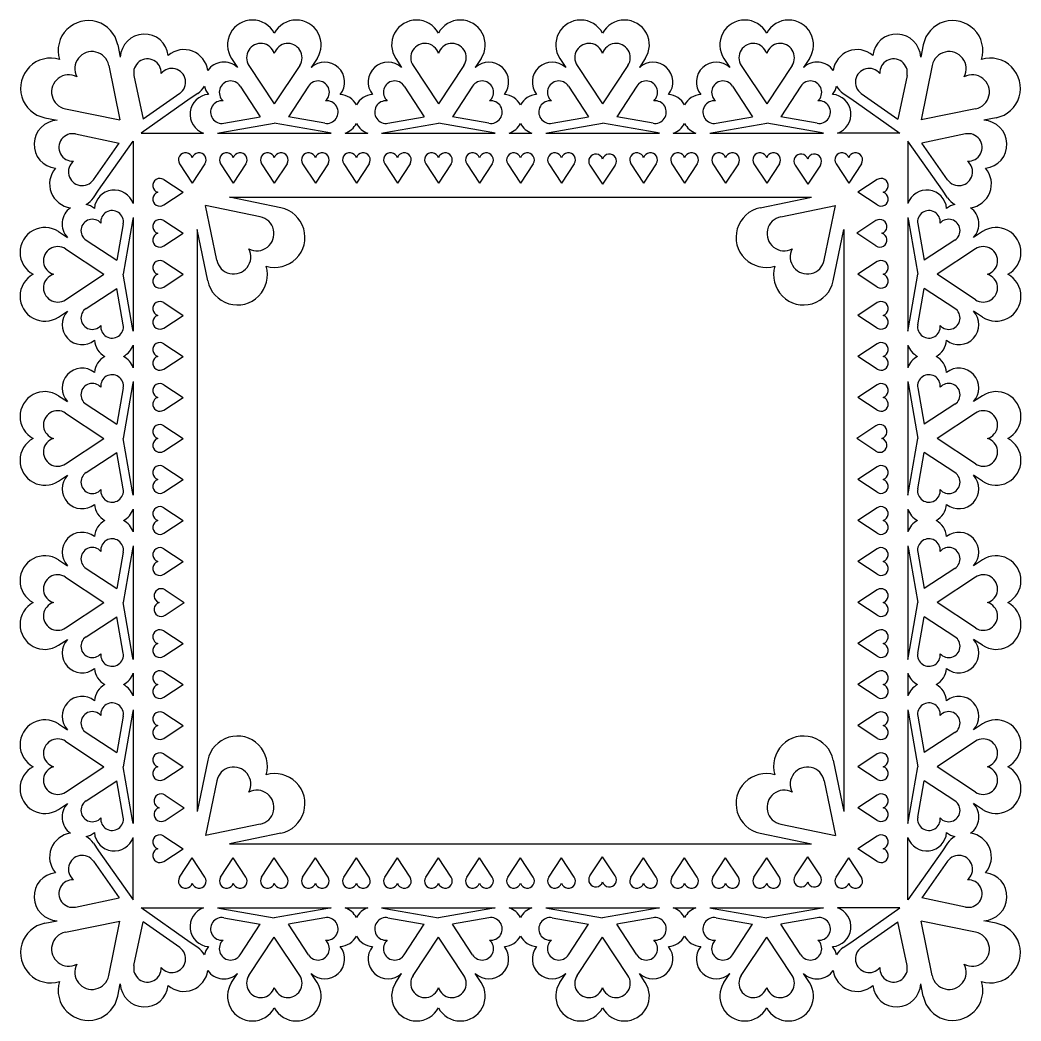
# Model space of a CAD drawing. Extents: x 127 to 506, y 0 to 180.
# Drawn here: x 126.7 to 307.1, y -0.3 to 180.1 of the extents above; entities that cross this region are included whole.
import ezdxf

# ---------------------------------------------------------------- set-up
doc = ezdxf.new("R2010")
doc.units = 0
doc.layers.get('0').update_dxf_attribs({"linetype": 'CONTINUOUS'})

msp = doc.modelspace()

# ---------------------------------------------------------------- linework, layer by layer
for p, q in [((144.338362, 175.623298), (144.805781, 173.364838)), ((289.487509, 175.623298), (289.02009, 173.364838)), ((142.73297, 171.898476), (144.737389, 162.063732)), ((164.86631, 173.115172), (165.912969, 171.522207)), ((167.981211, 171.876607), (172.557141, 164.957969)), ((177.133071, 171.876607), (172.557141, 164.957969)), ((180.247973, 173.115172), (179.201314, 171.522207)), ((194.436839, 173.115172), (195.483498, 171.522207)), ((197.551741, 171.876607), (202.127671, 164.957969)), ((206.703601, 171.876607), (202.127671, 164.957969)), ((209.818503, 173.115172), (208.771843, 171.522207)), ((224.007369, 173.115172), (225.054028, 171.522207)), ((227.12227, 171.876607), (231.6982, 164.957969)), ((236.27413, 171.876607), (231.6982, 164.957969)), ((239.389032, 173.115172), (238.342373, 171.522207)), ((253.577898, 173.115172), (254.624558, 171.522207)), ((256.6928, 171.876607), (261.26873, 164.957969)), ((265.84466, 171.876607), (261.26873, 164.957969)), ((268.959562, 173.115172), (267.912902, 171.522207)), ((291.092901, 171.898476), (289.088482, 162.063732)), ((147.267212, 170.074514), (148.945454, 162.222315)), ((286.558659, 170.074514), (284.880417, 162.222315)), ((166.397362, 168.160963), (170.005335, 162.591509)), ((178.71692, 168.160963), (175.108948, 162.591509)), ((195.967892, 168.160963), (199.575864, 162.591509)), ((208.28745, 168.160963), (204.679478, 162.591509)), ((225.538421, 168.160963), (229.146394, 162.591509)), ((237.85798, 168.160963), (234.250007, 162.591509)), ((255.108951, 168.160963), (258.716923, 162.591509)), ((267.428509, 168.160963), (263.820537, 162.591509)), ((155.514529, 166.839757), (148.945454, 162.222315)), ((158.759338, 166.854933), (157.403244, 165.895583)), ((275.066533, 166.854933), (276.422627, 165.895583)), ((278.311342, 166.839757), (284.880417, 162.222315)), ((157.403244, 165.895583), (148.577898, 159.692195)), ((276.422627, 165.895583), (285.247973, 159.692195)), ((131.177823, 162.462759), (133.436284, 161.99534)), ((134.902646, 164.068151), (144.737389, 162.063732)), ((163.468093, 161.451002), (170.005335, 162.591509)), ((181.646189, 161.451002), (175.108948, 162.591509)), ((193.038623, 161.451002), (199.575864, 162.591509)), ((211.216719, 161.451002), (204.679478, 162.591509)), ((222.609152, 161.451002), (229.146394, 162.591509)), ((240.787248, 161.451002), (234.250007, 162.591509)), ((252.179682, 161.451002), (258.716923, 162.591509)), ((270.357778, 161.451002), (263.820537, 162.591509)), ((298.923225, 164.068151), (289.088482, 162.063732)), ((302.648048, 162.462759), (300.389587, 161.99534)), ((162.916117, 159.795502), (172.557141, 161.477505)), ((182.198165, 159.795502), (172.557141, 161.477505)), ((192.486647, 159.795502), (202.127671, 161.477505)), ((211.768695, 159.795502), (202.127671, 161.477505)), ((222.057176, 159.795502), (231.6982, 161.477505)), ((241.339224, 159.795502), (231.6982, 161.477505)), ((251.627706, 159.795502), (261.26873, 161.477505)), ((270.909754, 159.795502), (261.26873, 161.477505)), ((136.726608, 159.533909), (144.578806, 157.855668)), ((148.577898, 159.692195), (159.821832, 159.692195)), ((162.313206, 159.692195), (162.916117, 159.795502)), ((162.313206, 159.692195), (182.801077, 159.692195)), ((182.801077, 159.692195), (182.198165, 159.795502)), ((185.29245, 159.692195), (189.392362, 159.692195)), ((191.883735, 159.692195), (192.486647, 159.795502)), ((191.883735, 159.692195), (212.371606, 159.692195)), ((212.371606, 159.692195), (211.768695, 159.795502)), ((214.86298, 159.692195), (218.962891, 159.692195)), ((221.454265, 159.692195), (222.057176, 159.795502)), ((221.454265, 159.692195), (241.942136, 159.692195)), ((241.942136, 159.692195), (241.339224, 159.795502)), ((244.433509, 159.692195), (248.533421, 159.692195)), ((251.024794, 159.692195), (251.627706, 159.795502)), ((251.024794, 159.692195), (271.512665, 159.692195)), ((271.512665, 159.692195), (270.909754, 159.795502)), ((285.247973, 159.692195), (274.004039, 159.692195)), ((297.099263, 159.533909), (289.247065, 157.855668)), ((139.961365, 151.286592), (144.578806, 157.855668)), ((140.905539, 149.397877), (147.108926, 158.223223)), ((147.108926, 158.223223), (147.108926, 146.979289)), ((286.716945, 158.223223), (286.716945, 146.979289)), ((292.920332, 149.397877), (286.716945, 158.223223)), ((293.864506, 151.286592), (289.247065, 157.855668)), ((155.483911, 154.151514), (157.771877, 150.692195)), ((160.059842, 154.151514), (157.771877, 150.692195)), ((162.876544, 154.151514), (165.164509, 150.692195)), ((167.452474, 154.151514), (165.164509, 150.692195)), ((170.269176, 154.151514), (172.557141, 150.692195)), ((174.845106, 154.151514), (172.557141, 150.692195)), ((177.661809, 154.151514), (179.949774, 150.692195)), ((182.237739, 154.151514), (179.949774, 150.692195)), ((185.054441, 154.151514), (187.342406, 150.692195)), ((189.630371, 154.151514), (187.342406, 150.692195)), ((192.447073, 154.151514), (194.735038, 150.692195)), ((197.023003, 154.151514), (194.735038, 150.692195)), ((199.839706, 154.151514), (202.127671, 150.692195)), ((204.415636, 154.151514), (202.127671, 150.692195)), ((207.232338, 154.151514), (209.520303, 150.692195)), ((211.808268, 154.151514), (209.520303, 150.692195)), ((214.624971, 154.151514), (216.912936, 150.692195)), ((219.200901, 154.151514), (216.912936, 150.692195)), ((222.017603, 154.151514), (224.305568, 150.692195)), ((226.593533, 154.151514), (224.305568, 150.692195)), ((229.410235, 153.925765), (231.6982, 150.466446)), ((233.986165, 153.925765), (231.6982, 150.466446)), ((236.802868, 154.151514), (239.090833, 150.692195)), ((241.378798, 154.151514), (239.090833, 150.692195)), ((244.1955, 154.151514), (246.483465, 150.692195)), ((248.77143, 154.151514), (246.483465, 150.692195)), ((251.588133, 154.151514), (253.876098, 150.692195)), ((256.164063, 154.151514), (253.876098, 150.692195)), ((258.980765, 154.151514), (261.26873, 150.692195)), ((263.556695, 154.151514), (261.26873, 150.692195)), ((266.373397, 153.925765), (268.661362, 150.466446)), ((270.949327, 153.925765), (268.661362, 150.466446)), ((273.76603, 154.151514), (276.053995, 150.692195)), ((278.34196, 154.151514), (276.053995, 150.692195)), ((152.649607, 151.31721), (156.108926, 149.029245)), ((281.176264, 151.31721), (277.716945, 149.029245)), ((139.946189, 148.041783), (140.905539, 149.397877)), ((152.649607, 146.74128), (156.108926, 149.029245)), ((164.479706, 148.137195), (269.346165, 148.137195)), ((173.741271, 146.22039), (164.479706, 148.137195)), ((260.0846, 146.22039), (269.346165, 148.137195)), ((281.176264, 146.74128), (277.716945, 149.029245)), ((293.879682, 148.041783), (292.920332, 149.397877)), ((170.016448, 144.614998), (160.181705, 146.619417)), ((162.186124, 136.784674), (160.181705, 146.619417)), ((263.809423, 144.614998), (273.644166, 146.619417)), ((271.639747, 136.784674), (273.644166, 146.619417)), ((147.108926, 144.487916), (147.005619, 143.885004)), ((147.108926, 144.487916), (147.108926, 124.000045)), ((286.716945, 144.487916), (286.716945, 124.000045)), ((286.716945, 144.487916), (286.820252, 143.885004)), ((145.350119, 143.333028), (144.209612, 136.795787)), ((147.005619, 143.885004), (145.323617, 134.24398)), ((152.649607, 143.924578), (156.108926, 141.636613)), ((280.950515, 143.924578), (277.491196, 141.636613)), ((286.820252, 143.885004), (288.502254, 134.24398)), ((288.475752, 143.333028), (289.616259, 136.795787)), ((133.68595, 141.934812), (135.278915, 140.888153)), ((152.649607, 139.348648), (156.108926, 141.636613)), ((158.663926, 142.321416), (158.663926, 37.454957)), ((160.580732, 133.059851), (158.663926, 142.321416)), ((273.245139, 133.059851), (275.161945, 142.321416)), ((275.161945, 142.321416), (275.161945, 37.454957)), ((280.950515, 139.348648), (277.491196, 141.636613)), ((300.139921, 141.934812), (298.546956, 140.888153)), ((138.640159, 140.40376), (144.209612, 136.795787)), ((295.185712, 140.40376), (289.616259, 136.795787)), ((134.924515, 138.81991), (141.843153, 134.24398)), ((298.901356, 138.81991), (291.982718, 134.24398)), ((152.649607, 136.531945), (156.108926, 134.24398)), ((281.176264, 136.531945), (277.716945, 134.24398)), ((134.924515, 129.66805), (141.843153, 134.24398)), ((147.005619, 124.602956), (145.323617, 134.24398)), ((152.649607, 131.956015), (156.108926, 134.24398)), ((281.176264, 131.956015), (277.716945, 134.24398)), ((286.820252, 124.602956), (288.502254, 134.24398)), ((298.901356, 129.66805), (291.982718, 134.24398)), ((138.640159, 128.084201), (144.209612, 131.692174)), ((145.350119, 125.154932), (144.209612, 131.692174)), ((288.475752, 125.154932), (289.616259, 131.692174)), ((295.185712, 128.084201), (289.616259, 131.692174)), ((152.649607, 129.139313), (156.108926, 126.851348)), ((281.176264, 129.139313), (277.716945, 126.851348)), ((133.68595, 126.553149), (135.278915, 127.599808)), ((152.649607, 124.563383), (156.108926, 126.851348)), ((281.176264, 124.563383), (277.716945, 126.851348)), ((300.139921, 126.553149), (298.546956, 127.599808)), ((147.108926, 124.000045), (147.005619, 124.602956)), ((286.716945, 124.000045), (286.820252, 124.602956)), ((147.108926, 121.508671), (147.108926, 117.40876)), ((152.649607, 121.746681), (156.108926, 119.458716)), ((281.176264, 121.746681), (277.716945, 119.458716)), ((286.716945, 121.508671), (286.716945, 117.40876)), ((152.649607, 117.170751), (156.108926, 119.458716)), ((281.176264, 117.170751), (277.716945, 119.458716)), ((145.350119, 113.762499), (144.209612, 107.225258)), ((147.005619, 114.314475), (145.323617, 104.673451)), ((147.108926, 114.917386), (147.005619, 114.314475)), ((147.108926, 114.917386), (147.108926, 94.429515)), ((152.649607, 114.354048), (156.108926, 112.066083)), ((281.176264, 114.354048), (277.716945, 112.066083)), ((286.716945, 114.917386), (286.716945, 94.429515)), ((286.716945, 114.917386), (286.820252, 114.314475)), ((286.820252, 114.314475), (288.502254, 104.673451)), ((288.475752, 113.762499), (289.616259, 107.225258)), ((133.68595, 112.364283), (135.278915, 111.317623)), ((152.649607, 109.778118), (156.108926, 112.066083)), ((281.176264, 109.778118), (277.716945, 112.066083)), ((300.139921, 112.364283), (298.546956, 111.317623)), ((138.640159, 110.83323), (144.209612, 107.225258)), ((295.185712, 110.83323), (289.616259, 107.225258)), ((134.924515, 109.249381), (141.843153, 104.673451)), ((298.901356, 109.249381), (291.982718, 104.673451)), ((152.649607, 106.961416), (156.108926, 104.673451)), ((280.950515, 106.961416), (277.491196, 104.673451)), ((134.924515, 100.097521), (141.843153, 104.673451)), ((147.005619, 95.032427), (145.323617, 104.673451)), ((152.649607, 102.385486), (156.108926, 104.673451)), ((280.950515, 102.385486), (277.491196, 104.673451)), ((286.820252, 95.032427), (288.502254, 104.673451)), ((298.901356, 100.097521), (291.982718, 104.673451)), ((138.640159, 98.513672), (144.209612, 102.121644)), ((145.350119, 95.584403), (144.209612, 102.121644)), ((288.475752, 95.584403), (289.616259, 102.121644)), ((295.185712, 98.513672), (289.616259, 102.121644)), ((152.649607, 99.568783), (156.108926, 97.280818)), ((281.176264, 99.568783), (277.716945, 97.280818)), ((133.68595, 96.982619), (135.278915, 98.029278)), ((300.139921, 96.982619), (298.546956, 98.029278)), ((152.649607, 94.992853), (156.108926, 97.280818)), ((281.176264, 94.992853), (277.716945, 97.280818)), ((147.108926, 94.429515), (147.005619, 95.032427)), ((286.716945, 94.429515), (286.820252, 95.032427)), ((152.649607, 92.176151), (156.108926, 89.888186)), ((281.176264, 92.176151), (277.716945, 89.888186)), ((147.108926, 91.938142), (147.108926, 87.83823)), ((286.716945, 91.938142), (286.716945, 87.83823)), ((152.649607, 87.600221), (156.108926, 89.888186)), ((281.176264, 87.600221), (277.716945, 89.888186)), ((147.108926, 85.346857), (147.005619, 84.743945)), ((147.108926, 85.346857), (147.108926, 64.858986)), ((152.649607, 84.783519), (156.108926, 82.495554)), ((281.176264, 84.783519), (277.716945, 82.495554)), ((286.716945, 85.346857), (286.716945, 64.858986)), ((286.716945, 85.346857), (286.820252, 84.743945)), ((145.350119, 84.191969), (144.209612, 77.654728)), ((147.005619, 84.743945), (145.323617, 75.102921)), ((286.820252, 84.743945), (288.502254, 75.102921)), ((288.475752, 84.191969), (289.616259, 77.654728)), ((133.68595, 82.793753), (135.278915, 81.747094)), ((138.640159, 81.2627), (144.209612, 77.654728)), ((152.649607, 80.207589), (156.108926, 82.495554)), ((281.176264, 80.207589), (277.716945, 82.495554)), ((295.185712, 81.2627), (289.616259, 77.654728)), ((300.139921, 82.793753), (298.546956, 81.747094)), ((134.924515, 79.678851), (141.843153, 75.102921)), ((298.901356, 79.678851), (291.982718, 75.102921)), ((152.875356, 77.390886), (156.334675, 75.102921)), ((281.176264, 77.390886), (277.716945, 75.102921)), ((134.924515, 70.526991), (141.843153, 75.102921)), ((147.005619, 65.461897), (145.323617, 75.102921)), ((152.875356, 72.814956), (156.334675, 75.102921)), ((281.176264, 72.814956), (277.716945, 75.102921)), ((286.820252, 65.461897), (288.502254, 75.102921)), ((298.901356, 70.526991), (291.982718, 75.102921)), ((138.640159, 68.943142), (144.209612, 72.551115)), ((145.350119, 66.013873), (144.209612, 72.551115)), ((288.475752, 66.013873), (289.616259, 72.551115)), ((295.185712, 68.943142), (289.616259, 72.551115)), ((152.649607, 69.998254), (156.108926, 67.710289)), ((281.176264, 69.998254), (277.716945, 67.710289)), ((133.68595, 67.41209), (135.278915, 68.458749)), ((152.649607, 65.422324), (156.108926, 67.710289)), ((281.176264, 65.422324), (277.716945, 67.710289)), ((300.139921, 67.41209), (298.546956, 68.458749)), ((147.108926, 64.858986), (147.005619, 65.461897)), ((286.716945, 64.858986), (286.820252, 65.461897)), ((147.108926, 62.367612), (147.108926, 58.267701)), ((152.649607, 62.605621), (156.108926, 60.317656)), ((281.176264, 62.605621), (277.716945, 60.317656)), ((286.716945, 62.367612), (286.716945, 58.267701)), ((152.649607, 58.029691), (156.108926, 60.317656)), ((281.176264, 58.029691), (277.716945, 60.317656)), ((145.350119, 54.62144), (144.209612, 48.084198)), ((147.005619, 55.173416), (145.323617, 45.532392)), ((147.108926, 55.776327), (147.005619, 55.173416)), ((147.108926, 55.776327), (147.108926, 35.288456)), ((152.649607, 55.212989), (156.108926, 52.925024)), ((281.176264, 55.212989), (277.716945, 52.925024)), ((286.716945, 55.776327), (286.820252, 55.173416)), ((286.716945, 55.776327), (286.716945, 35.288456)), ((286.820252, 55.173416), (288.502254, 45.532392)), ((288.475752, 54.62144), (289.616259, 48.084198)), ((133.68595, 53.223223), (135.278915, 52.176564)), ((152.649607, 50.637059), (156.108926, 52.925024)), ((281.176264, 50.637059), (277.716945, 52.925024)), ((300.139921, 53.223223), (298.546956, 52.176564)), ((138.640159, 51.692171), (144.209612, 48.084198)), ((295.185712, 51.692171), (289.616259, 48.084198)), ((134.924515, 50.108322), (141.843153, 45.532392)), ((298.901356, 50.108322), (291.982718, 45.532392)), ((152.649607, 47.820357), (156.108926, 45.532392)), ((281.176264, 47.820357), (277.716945, 45.532392)), ((134.924515, 40.956462), (141.843153, 45.532392)), ((147.005619, 35.891368), (145.323617, 45.532392)), ((152.649607, 43.244427), (156.108926, 45.532392)), ((160.580732, 46.716521), (158.663926, 37.454957)), ((273.245139, 46.716521), (275.161945, 37.454957)), ((281.176264, 43.244427), (277.716945, 45.532392)), ((286.820252, 35.891368), (288.502254, 45.532392)), ((298.901356, 40.956462), (291.982718, 45.532392)), ((138.640159, 39.372613), (144.209612, 42.980585)), ((145.350119, 36.443344), (144.209612, 42.980585)), ((162.186124, 42.991699), (160.181705, 33.156955)), ((271.639747, 42.991699), (273.644166, 33.156955)), ((288.475752, 36.443344), (289.616259, 42.980585)), ((295.185712, 39.372613), (289.616259, 42.980585)), ((152.875356, 40.427724), (156.334675, 38.139759)), ((281.176264, 40.427724), (277.716945, 38.139759)), ((133.68595, 37.84156), (135.278915, 38.888219)), ((152.875356, 35.851794), (156.334675, 38.139759)), ((281.176264, 35.851794), (277.716945, 38.139759)), ((300.139921, 37.84156), (298.546956, 38.888219)), ((147.108926, 35.288456), (147.005619, 35.891368)), ((170.016448, 35.161374), (160.181705, 33.156955)), ((263.809423, 35.161374), (273.644166, 33.156955)), ((286.716945, 35.288456), (286.820252, 35.891368)), ((147.108926, 21.553149), (147.108926, 32.797083)), ((152.649607, 33.035092), (156.108926, 30.747127)), ((173.741271, 33.555982), (164.479706, 31.639177)), ((260.0846, 33.555982), (269.346165, 31.639177)), ((281.176264, 33.035092), (277.716945, 30.747127)), ((286.716945, 21.553149), (286.716945, 32.797083)), ((139.946189, 31.734589), (140.905539, 30.378495)), ((152.649607, 28.459162), (156.108926, 30.747127)), ((164.479706, 31.639177), (269.346165, 31.639177)), ((281.176264, 28.459162), (277.716945, 30.747127)), ((293.879682, 31.734589), (292.920332, 30.378495)), ((140.905539, 30.378495), (147.108926, 21.553149)), ((155.483911, 25.624858), (157.771877, 29.084177)), ((160.059842, 25.624858), (157.771877, 29.084177)), ((162.876544, 25.624858), (165.164509, 29.084177)), ((167.452474, 25.624858), (165.164509, 29.084177)), ((170.269176, 25.624858), (172.557141, 29.084177)), ((174.845106, 25.624858), (172.557141, 29.084177)), ((177.661809, 25.624858), (179.949774, 29.084177)), ((182.237739, 25.624858), (179.949774, 29.084177)), ((185.054441, 25.624858), (187.342406, 29.084177)), ((189.630371, 25.624858), (187.342406, 29.084177)), ((192.447073, 25.624858), (194.735038, 29.084177)), ((197.023003, 25.624858), (194.735038, 29.084177)), ((199.839706, 25.624858), (202.127671, 29.084177)), ((204.415636, 25.624858), (202.127671, 29.084177)), ((207.232338, 25.624858), (209.520303, 29.084177)), ((211.808268, 25.624858), (209.520303, 29.084177)), ((214.624971, 25.624858), (216.912936, 29.084177)), ((219.200901, 25.624858), (216.912936, 29.084177)), ((222.017603, 25.624858), (224.305568, 29.084177)), ((226.593533, 25.624858), (224.305568, 29.084177)), ((229.410235, 25.850607), (231.6982, 29.309926)), ((233.986165, 25.850607), (231.6982, 29.309926)), ((236.802868, 25.624858), (239.090833, 29.084177)), ((241.378798, 25.624858), (239.090833, 29.084177)), ((244.1955, 25.624858), (246.483465, 29.084177)), ((248.77143, 25.624858), (246.483465, 29.084177)), ((251.588133, 25.624858), (253.876098, 29.084177)), ((256.164063, 25.624858), (253.876098, 29.084177)), ((258.980765, 25.624858), (261.26873, 29.084177)), ((263.556695, 25.624858), (261.26873, 29.084177)), ((266.373397, 25.850607), (268.661362, 29.309926)), ((270.949327, 25.850607), (268.661362, 29.309926)), ((273.76603, 25.624858), (276.053995, 29.084177)), ((278.34196, 25.624858), (276.053995, 29.084177)), ((292.920332, 30.378495), (286.716945, 21.553149)), ((139.961365, 28.48978), (144.578806, 21.920704)), ((293.864506, 28.48978), (289.247065, 21.920704)), ((136.726608, 20.242463), (144.578806, 21.920704)), ((297.099263, 20.242463), (289.247065, 21.920704)), ((157.403244, 13.880789), (148.577898, 20.084177)), ((148.577898, 20.084177), (159.821832, 20.084177)), ((162.313206, 20.084177), (182.801077, 20.084177)), ((162.313206, 20.084177), (162.916117, 19.98087)), ((162.916117, 19.98087), (172.557141, 18.298868)), ((182.198165, 19.98087), (172.557141, 18.298868)), ((182.801077, 20.084177), (182.198165, 19.98087)), ((185.29245, 20.084177), (189.392362, 20.084177)), ((191.883735, 20.084177), (212.371606, 20.084177)), ((191.883735, 20.084177), (192.486647, 19.98087)), ((192.486647, 19.98087), (202.127671, 18.298868)), ((211.768695, 19.98087), (202.127671, 18.298868)), ((212.371606, 20.084177), (211.768695, 19.98087)), ((214.86298, 20.084177), (218.962891, 20.084177)), ((221.454265, 20.084177), (241.942136, 20.084177)), ((221.454265, 20.084177), (222.057176, 19.98087)), ((222.057176, 19.98087), (231.6982, 18.298868)), ((241.339224, 19.98087), (231.6982, 18.298868)), ((241.942136, 20.084177), (241.339224, 19.98087)), ((244.433509, 20.084177), (248.533421, 20.084177)), ((251.024794, 20.084177), (271.512665, 20.084177)), ((251.024794, 20.084177), (251.627706, 19.98087)), ((251.627706, 19.98087), (261.26873, 18.298868)), ((270.909754, 19.98087), (261.26873, 18.298868)), ((271.512665, 20.084177), (270.909754, 19.98087)), ((285.247973, 20.084177), (274.004039, 20.084177)), ((276.422627, 13.880789), (285.247973, 20.084177)), ((163.468093, 18.32537), (170.005335, 17.184863)), ((181.646189, 18.32537), (175.108948, 17.184863)), ((193.038623, 18.32537), (199.575864, 17.184863)), ((211.216719, 18.32537), (204.679478, 17.184863)), ((222.609152, 18.32537), (229.146394, 17.184863)), ((240.787248, 18.32537), (234.250007, 17.184863)), ((252.179682, 18.32537), (258.716923, 17.184863)), ((270.357778, 18.32537), (263.820537, 17.184863)), ((131.177823, 17.313613), (133.436284, 17.781032)), ((134.902646, 15.708221), (144.737389, 17.71264)), ((142.73297, 7.877897), (144.737389, 17.71264)), ((147.267212, 9.701858), (148.945454, 17.554057)), ((155.514529, 12.936615), (148.945454, 17.554057)), ((166.397362, 11.615409), (170.005335, 17.184863)), ((178.71692, 11.615409), (175.108948, 17.184863)), ((195.967892, 11.615409), (199.575864, 17.184863)), ((208.28745, 11.615409), (204.679478, 17.184863)), ((225.538421, 11.615409), (229.146394, 17.184863)), ((237.85798, 11.615409), (234.250007, 17.184863)), ((255.108951, 11.615409), (258.716923, 17.184863)), ((267.428509, 11.615409), (263.820537, 17.184863)), ((278.311342, 12.936615), (284.880417, 17.554057)), ((286.558659, 9.701858), (284.880417, 17.554057)), ((291.092901, 7.877897), (289.088482, 17.71264)), ((298.923225, 15.708221), (289.088482, 17.71264)), ((302.648048, 17.313613), (300.389587, 17.781032)), ((167.981211, 7.899765), (172.557141, 14.818403)), ((177.133071, 7.899765), (172.557141, 14.818403)), ((197.551741, 7.899765), (202.127671, 14.818403)), ((206.703601, 7.899765), (202.127671, 14.818403)), ((227.12227, 7.899765), (231.6982, 14.818403)), ((236.27413, 7.899765), (231.6982, 14.818403)), ((256.6928, 7.899765), (261.26873, 14.818403)), ((265.84466, 7.899765), (261.26873, 14.818403)), ((158.759338, 12.921439), (157.403244, 13.880789)), ((275.066533, 12.921439), (276.422627, 13.880789)), ((164.86631, 6.6612), (165.912969, 8.254165)), ((180.247973, 6.6612), (179.201314, 8.254165)), ((194.436839, 6.6612), (195.483498, 8.254165)), ((209.818503, 6.6612), (208.771843, 8.254165)), ((224.007369, 6.6612), (225.054028, 8.254165)), ((239.389032, 6.6612), (238.342373, 8.254165)), ((253.577898, 6.6612), (254.624558, 8.254165)), ((268.959562, 6.6612), (267.912902, 8.254165)), ((144.338362, 4.153074), (144.805781, 6.411534)), ((289.487509, 4.153074), (289.02009, 6.411534))]:
    msp.add_line(p, q)
for centre, radius, start, end in [((139.027161, 174.538763), 5.4208, 11.541006, 196.936031), ((168.603887, 175.585175), 4.48, 28.063969, 213.458994), ((176.510396, 175.585175), 4.48, 326.541006, 151.936031), ((198.174416, 175.585175), 4.48, 28.063969, 213.458994), ((206.080925, 175.585175), 4.48, 326.541006, 151.936031), ((227.744946, 175.585175), 4.48, 28.063969, 213.458994), ((235.651455, 175.585175), 4.48, 326.541006, 151.936031), ((257.315475, 175.585175), 4.48, 28.063969, 213.458994), ((265.221984, 175.585175), 4.48, 326.541006, 151.936031), ((294.79871, 174.538763), 5.4208, 343.063969, 168.458994), ((149.139151, 173.196451), 4.33664, 6.647899, 177.774717), ((284.68672, 173.196451), 4.33664, 2.225283, 173.352101), ((170.11697, 173.288037), 2.56, 17.599741, 213.458994), ((174.997313, 173.288037), 2.56, 326.541006, 162.400259), ((199.687499, 173.288037), 2.56, 17.599741, 213.458994), ((204.567842, 173.288037), 2.56, 326.541006, 162.400259), ((229.258029, 173.288037), 2.56, 17.599741, 213.458994), ((234.138372, 173.288037), 2.56, 326.541006, 162.400259), ((258.828558, 173.288037), 2.56, 17.599741, 213.458994), ((263.708902, 173.288037), 2.56, 326.541006, 162.400259), ((132.262358, 167.77396), 5.4208, 73.063969, 258.458994), ((139.697998, 171.278741), 3.0976, 11.541006, 207.400259), ((156.264204, 170.401868), 4.33664, 7.593331, 130.51996), ((277.561668, 170.401868), 4.33664, 49.48004, 172.406669), ((294.127873, 171.278741), 3.0976, 332.599741, 168.458994), ((301.563513, 167.77396), 5.4208, 281.541006, 106.936031), ((149.690754, 170.591551), 2.47808, 356.183671, 192.042924), ((154.088738, 168.866577), 2.47808, 305.124936, 140.984188), ((163.479012, 168.891445), 3.584, 47.225283, 144.456156), ((181.635271, 168.891445), 3.584, 321.647899, 132.774717), ((193.049541, 168.891445), 3.584, 47.225283, 218.352101), ((211.2058, 168.891445), 3.584, 321.647899, 132.774717), ((222.620071, 168.891445), 3.584, 47.225283, 218.352101), ((240.77633, 168.891445), 3.584, 321.647899, 132.774717), ((252.190601, 168.891445), 3.584, 47.225283, 218.352101), ((270.346859, 168.891445), 3.584, 35.543844, 132.774717), ((279.737133, 168.866577), 2.47808, 39.015812, 234.875064), ((284.135118, 170.591551), 2.47808, 347.957076, 183.816329), ((135.52238, 167.103123), 3.0976, 62.599741, 258.458994), ((298.303491, 167.103123), 3.0976, 281.541006, 117.400259), ((156.264204, 170.401868), 4.33664, 305.124936, 328.758406), ((163.479012, 168.891445), 3.584, 191.895581, 218.352101), ((164.67893, 167.046829), 2.048, 32.957076, 228.816329), ((180.435353, 167.046829), 2.048, 311.183671, 147.042924), ((194.249459, 167.046829), 2.048, 32.957076, 228.816329), ((210.005882, 167.046829), 2.048, 311.183671, 147.042924), ((223.819989, 167.046829), 2.048, 32.957076, 228.816329), ((239.576412, 167.046829), 2.048, 311.183671, 147.042924), ((253.390518, 167.046829), 2.048, 32.957076, 228.816329), ((269.146942, 167.046829), 2.048, 311.183671, 147.042924), ((270.346859, 168.891445), 3.584, 321.647899, 348.104419), ((277.561668, 170.401868), 4.33664, 211.241594, 234.875064), ((160.948347, 163.09455), 3.584, 94.48004, 251.680367), ((184.165935, 163.09455), 3.584, 27.58906, 85.51996), ((190.518877, 163.09455), 3.584, 94.48004, 152.41094), ((213.736465, 163.09455), 3.584, 27.58906, 85.51996), ((220.089406, 163.09455), 3.584, 94.48004, 152.41094), ((243.306995, 163.09455), 3.584, 27.58906, 85.51996), ((249.659936, 163.09455), 3.584, 94.48004, 152.41094), ((272.877524, 163.09455), 3.584, 288.319633, 85.51996), ((163.116861, 163.468659), 2.048, 84.015812, 279.875064), ((181.997422, 163.468659), 2.048, 260.124936, 95.984188), ((192.68739, 163.468659), 2.048, 84.015812, 279.875064), ((211.567951, 163.468659), 2.048, 260.124936, 95.984188), ((222.25792, 163.468659), 2.048, 84.015812, 279.875064), ((241.138481, 163.468659), 2.048, 260.124936, 95.984188), ((251.828449, 163.468659), 2.048, 84.015812, 279.875064), ((270.709011, 163.468659), 2.048, 260.124936, 95.984188), ((133.60467, 157.661971), 4.33664, 92.225283, 263.352101), ((184.165935, 163.09455), 3.584, 288.319633, 332.41094), ((190.518877, 163.09455), 3.584, 207.58906, 251.680367), ((213.736465, 163.09455), 3.584, 288.319633, 332.41094), ((220.089406, 163.09455), 3.584, 207.58906, 251.680367), ((243.306995, 163.09455), 3.584, 288.319633, 332.41094), ((249.659936, 163.09455), 3.584, 207.58906, 251.680367), ((300.221201, 157.661971), 4.33664, 276.647899, 87.774717), ((136.20957, 157.110368), 2.47808, 77.957076, 273.816329), ((297.616301, 157.110368), 2.47808, 266.183671, 102.042924), ((156.551791, 154.857229), 1.28, 17.599741, 213.458994), ((158.991962, 154.857229), 1.28, 326.541006, 162.400259), ((163.944423, 154.857229), 1.28, 17.599741, 213.458994), ((166.384595, 154.857229), 1.28, 326.541006, 162.400259), ((171.337055, 154.857229), 1.28, 17.599741, 213.458994), ((173.777227, 154.857229), 1.28, 326.541006, 162.400259), ((178.729688, 154.857229), 1.28, 17.599741, 213.458994), ((181.169859, 154.857229), 1.28, 326.541006, 162.400259), ((186.12232, 154.857229), 1.28, 17.599741, 213.458994), ((188.562492, 154.857229), 1.28, 326.541006, 162.400259), ((193.514953, 154.857229), 1.28, 17.599741, 213.458994), ((195.955124, 154.857229), 1.28, 326.541006, 162.400259), ((200.907585, 154.857229), 1.28, 17.599741, 213.458994), ((203.347757, 154.857229), 1.28, 326.541006, 162.400259), ((208.300217, 154.857229), 1.28, 17.599741, 213.458994), ((210.740389, 154.857229), 1.28, 326.541006, 162.400259), ((215.69285, 154.857229), 1.28, 17.599741, 213.458994), ((218.133021, 154.857229), 1.28, 326.541006, 162.400259), ((223.085482, 154.857229), 1.28, 17.599741, 213.458994), ((225.525654, 154.857229), 1.28, 326.541006, 162.400259), ((230.478115, 154.63148), 1.28, 17.599741, 213.458994), ((232.918286, 154.63148), 1.28, 326.541006, 162.400259), ((237.870747, 154.857229), 1.28, 17.599741, 213.458994), ((240.310919, 154.857229), 1.28, 326.541006, 162.400259), ((245.263379, 154.857229), 1.28, 17.599741, 213.458994), ((247.703551, 154.857229), 1.28, 326.541006, 162.400259), ((252.656012, 154.857229), 1.28, 17.599741, 213.458994), ((255.096183, 154.857229), 1.28, 326.541006, 162.400259), ((260.048644, 154.857229), 1.28, 17.599741, 213.458994), ((262.488816, 154.857229), 1.28, 326.541006, 162.400259), ((267.441276, 154.63148), 1.28, 17.599741, 213.458994), ((269.881448, 154.63148), 1.28, 326.541006, 162.400259), ((274.833909, 154.857229), 1.28, 17.599741, 213.458994), ((277.27408, 154.857229), 1.28, 326.541006, 162.400259), ((136.399254, 150.536918), 4.33664, 139.48004, 262.406669), ((137.934545, 152.712384), 2.47808, 129.015812, 324.875064), ((295.891326, 152.712384), 2.47808, 215.124936, 50.984188), ((297.426618, 150.536918), 4.33664, 277.593331, 40.51996), ((151.943892, 150.249331), 1.28, 56.541006, 252.400259), ((281.881979, 150.249331), 1.28, 287.599741, 123.458994), ((136.399254, 150.536918), 4.33664, 301.241594, 324.875064), ((143.706571, 145.852775), 3.584, 18.319633, 175.51996), ((151.943892, 147.809159), 1.28, 107.599741, 303.458994), ((281.881979, 147.809159), 1.28, 236.541006, 72.400259), ((290.1193, 145.852775), 3.584, 4.48004, 161.680367), ((297.426618, 150.536918), 4.33664, 215.124936, 238.758406), ((137.909677, 143.32211), 3.584, 125.543844, 222.774717), ((137.909677, 143.32211), 3.584, 51.647899, 78.104419), ((172.656736, 140.909189), 5.4208, 253.063969, 78.458994), ((261.169135, 140.909189), 5.4208, 101.541006, 286.936031), ((295.916194, 143.32211), 3.584, 101.895581, 128.352101), ((295.916194, 143.32211), 3.584, 317.225283, 54.456156), ((143.332462, 143.684261), 2.048, 350.124936, 185.984188), ((169.396714, 141.580026), 3.0976, 242.599741, 78.458994), ((264.429157, 141.580026), 3.0976, 101.541006, 297.400259), ((290.493409, 143.684261), 2.048, 354.015812, 189.875064), ((131.215946, 138.197235), 4.48, 56.541006, 241.936031), ((139.754292, 142.122192), 2.048, 41.183671, 237.042924), ((151.943892, 142.856699), 1.28, 56.541006, 252.400259), ((281.65623, 142.856699), 1.28, 287.599741, 123.458994), ((294.071579, 142.122192), 2.048, 302.957076, 138.816329), ((302.609925, 138.197235), 4.48, 298.063969, 123.458994), ((151.943892, 140.416527), 1.28, 107.599741, 303.458994), ((281.65623, 140.416527), 1.28, 236.541006, 72.400259), ((133.513084, 136.684152), 2.56, 56.541006, 252.400259), ((300.312787, 136.684152), 2.56, 287.599741, 123.458994), ((165.221096, 137.404408), 3.0976, 191.541006, 27.400259), ((268.604775, 137.404408), 3.0976, 152.599741, 348.458994), ((151.943892, 135.464066), 1.28, 56.541006, 252.400259), ((165.891933, 134.144386), 5.4208, 191.541006, 16.936031), ((267.933938, 134.144386), 5.4208, 163.063969, 348.458994), ((281.881979, 135.464066), 1.28, 287.599741, 123.458994), ((131.215946, 130.290726), 4.48, 118.063969, 303.458994), ((133.513084, 131.803809), 2.56, 107.599741, 303.458994), ((151.943892, 133.023895), 1.28, 107.599741, 303.458994), ((281.881979, 133.023895), 1.28, 236.541006, 72.400259), ((300.312787, 131.803809), 2.56, 236.541006, 72.400259), ((302.609925, 130.290726), 4.48, 236.541006, 61.936031), ((139.754292, 126.365769), 2.048, 122.957076, 318.816329), ((151.943892, 128.071434), 1.28, 56.541006, 252.400259), ((281.881979, 128.071434), 1.28, 287.599741, 123.458994), ((294.071579, 126.365769), 2.048, 221.183671, 57.042924), ((137.909677, 125.165851), 3.584, 137.225283, 308.352101), ((151.943892, 125.631262), 1.28, 107.599741, 303.458994), ((281.881979, 125.631262), 1.28, 236.541006, 72.400259), ((295.916194, 125.165851), 3.584, 231.647899, 42.774717), ((143.332462, 124.8037), 2.048, 174.015812, 9.875064), ((290.493409, 124.8037), 2.048, 170.124936, 5.984188), ((143.706571, 122.635186), 3.584, 184.48004, 242.41094), ((143.706571, 122.635186), 3.584, 297.58906, 341.680367), ((151.943892, 120.678801), 1.28, 56.541006, 252.400259), ((281.881979, 120.678801), 1.28, 287.599741, 123.458994), ((290.1193, 122.635186), 3.584, 198.319633, 242.41094), ((290.1193, 122.635186), 3.584, 297.58906, 355.51996), ((143.706571, 116.282245), 3.584, 117.58906, 175.51996), ((143.706571, 116.282245), 3.584, 18.319633, 62.41094), ((151.943892, 118.23863), 1.28, 107.599741, 303.458994), ((281.881979, 118.23863), 1.28, 236.541006, 72.400259), ((290.1193, 116.282245), 3.584, 117.58906, 161.680367), ((290.1193, 116.282245), 3.584, 4.48004, 62.41094), ((137.909677, 113.75158), 3.584, 51.647899, 222.774717), ((295.916194, 113.75158), 3.584, 317.225283, 128.352101), ((143.332462, 114.113731), 2.048, 350.124936, 185.984188), ((290.493409, 114.113731), 2.048, 354.015812, 189.875064), ((139.754292, 112.551662), 2.048, 41.183671, 237.042924), ((151.943892, 113.286169), 1.28, 56.541006, 252.400259), ((281.881979, 113.286169), 1.28, 287.599741, 123.458994), ((294.071579, 112.551662), 2.048, 302.957076, 138.816329), ((131.215946, 108.626705), 4.48, 56.541006, 241.936031), ((151.943892, 110.845997), 1.28, 107.599741, 303.458994), ((281.881979, 110.845997), 1.28, 236.541006, 72.400259), ((302.609925, 108.626705), 4.48, 298.063969, 123.458994), ((133.513084, 107.113622), 2.56, 56.541006, 252.400259), ((300.312787, 107.113622), 2.56, 287.599741, 123.458994), ((151.943892, 105.893537), 1.28, 56.541006, 252.400259), ((281.65623, 105.893537), 1.28, 287.599741, 123.458994), ((131.215946, 100.720196), 4.48, 118.063969, 303.458994), ((133.513084, 102.233279), 2.56, 107.599741, 303.458994), ((151.943892, 103.453365), 1.28, 107.599741, 303.458994), ((281.65623, 103.453365), 1.28, 236.541006, 72.400259), ((300.312787, 102.233279), 2.56, 236.541006, 72.400259), ((302.609925, 100.720196), 4.48, 236.541006, 61.936031), ((151.943892, 98.500904), 1.28, 56.541006, 252.400259), ((281.881979, 98.500904), 1.28, 287.599741, 123.458994), ((137.909677, 95.595321), 3.584, 137.225283, 308.352101), ((139.754292, 96.795239), 2.048, 122.957076, 318.816329), ((294.071579, 96.795239), 2.048, 221.183671, 57.042924), ((295.916194, 95.595321), 3.584, 231.647899, 42.774717), ((151.943892, 96.060733), 1.28, 107.599741, 303.458994), ((281.881979, 96.060733), 1.28, 236.541006, 72.400259), ((143.332462, 95.23317), 2.048, 174.015812, 9.875064), ((290.493409, 95.23317), 2.048, 170.124936, 5.984188), ((143.706571, 93.064657), 3.584, 184.48004, 242.41094), ((151.943892, 91.108272), 1.28, 56.541006, 252.400259), ((281.881979, 91.108272), 1.28, 287.599741, 123.458994), ((290.1193, 93.064657), 3.584, 297.58906, 355.51996), ((143.706571, 93.064657), 3.584, 297.58906, 341.680367), ((290.1193, 93.064657), 3.584, 198.319633, 242.41094), ((143.706571, 86.711715), 3.584, 117.58906, 175.51996), ((143.706571, 86.711715), 3.584, 18.319633, 62.41094), ((151.943892, 88.6681), 1.28, 107.599741, 303.458994), ((281.881979, 88.6681), 1.28, 236.541006, 72.400259), ((290.1193, 86.711715), 3.584, 117.58906, 161.680367), ((290.1193, 86.711715), 3.584, 4.48004, 62.41094), ((137.909677, 84.181051), 3.584, 51.647899, 222.774717), ((143.332462, 84.543202), 2.048, 350.124936, 185.984188), ((290.493409, 84.543202), 2.048, 354.015812, 189.875064), ((295.916194, 84.181051), 3.584, 317.225283, 128.352101), ((139.754292, 82.981133), 2.048, 41.183671, 237.042924), ((151.943892, 83.715639), 1.28, 56.541006, 252.400259), ((281.881979, 83.715639), 1.28, 287.599741, 123.458994), ((294.071579, 82.981133), 2.048, 302.957076, 138.816329), ((131.215946, 79.056176), 4.48, 56.541006, 241.936031), ((302.609925, 79.056176), 4.48, 298.063969, 123.458994), ((151.943892, 81.275468), 1.28, 107.599741, 303.458994), ((281.881979, 81.275468), 1.28, 236.541006, 72.400259), ((133.513084, 77.543093), 2.56, 56.541006, 252.400259), ((300.312787, 77.543093), 2.56, 287.599741, 123.458994), ((152.169641, 76.323007), 1.28, 56.541006, 252.400259), ((281.881979, 76.323007), 1.28, 287.599741, 123.458994), ((131.215946, 71.149667), 4.48, 118.063969, 303.458994), ((133.513084, 72.66275), 2.56, 107.599741, 303.458994), ((152.169641, 73.882835), 1.28, 107.599741, 303.458994), ((281.881979, 73.882835), 1.28, 236.541006, 72.400259), ((300.312787, 72.66275), 2.56, 236.541006, 72.400259), ((302.609925, 71.149667), 4.48, 236.541006, 61.936031), ((139.754292, 67.22471), 2.048, 122.957076, 318.816329), ((151.943892, 68.930375), 1.28, 56.541006, 252.400259), ((281.881979, 68.930375), 1.28, 287.599741, 123.458994), ((294.071579, 67.22471), 2.048, 221.183671, 57.042924), ((137.909677, 66.024792), 3.584, 137.225283, 308.352101), ((151.943892, 66.490203), 1.28, 107.599741, 303.458994), ((281.881979, 66.490203), 1.28, 236.541006, 72.400259), ((295.916194, 66.024792), 3.584, 231.647899, 42.774717), ((143.332462, 65.662641), 2.048, 174.015812, 9.875064), ((290.493409, 65.662641), 2.048, 170.124936, 5.984188), ((143.706571, 63.494127), 3.584, 184.48004, 242.41094), ((290.1193, 63.494127), 3.584, 297.58906, 355.51996), ((143.706571, 63.494127), 3.584, 297.58906, 341.680367), ((151.943892, 61.537742), 1.28, 56.541006, 252.400259), ((281.881979, 61.537742), 1.28, 287.599741, 123.458994), ((290.1193, 63.494127), 3.584, 198.319633, 242.41094), ((143.706571, 57.141186), 3.584, 117.58906, 175.51996), ((143.706571, 57.141186), 3.584, 18.319633, 62.41094), ((151.943892, 59.097571), 1.28, 107.599741, 303.458994), ((281.881979, 59.097571), 1.28, 236.541006, 72.400259), ((290.1193, 57.141186), 3.584, 117.58906, 161.680367), ((290.1193, 57.141186), 3.584, 4.48004, 62.41094), ((137.909677, 54.610521), 3.584, 51.647899, 222.774717), ((295.916194, 54.610521), 3.584, 317.225283, 128.352101), ((143.332462, 54.972672), 2.048, 350.124936, 185.984188), ((290.493409, 54.972672), 2.048, 354.015812, 189.875064), ((139.754292, 53.410603), 2.048, 41.183671, 237.042924), ((151.943892, 54.14511), 1.28, 56.541006, 252.400259), ((281.881979, 54.14511), 1.28, 287.599741, 123.458994), ((294.071579, 53.410603), 2.048, 302.957076, 138.816329), ((131.215946, 49.485646), 4.48, 56.541006, 241.936031), ((151.943892, 51.704938), 1.28, 107.599741, 303.458994), ((281.881979, 51.704938), 1.28, 236.541006, 72.400259), ((302.609925, 49.485646), 4.48, 298.063969, 123.458994), ((133.513084, 47.972563), 2.56, 56.541006, 252.400259), ((165.891933, 45.631986), 5.4208, 343.063969, 168.458994), ((267.933938, 45.631986), 5.4208, 11.541006, 196.936031), ((300.312787, 47.972563), 2.56, 287.599741, 123.458994), ((151.943892, 46.752478), 1.28, 56.541006, 252.400259), ((281.881979, 46.752478), 1.28, 287.599741, 123.458994), ((131.215946, 41.579137), 4.48, 118.063969, 303.458994), ((133.513084, 43.09222), 2.56, 107.599741, 303.458994), ((151.943892, 44.312306), 1.28, 107.599741, 303.458994), ((165.221096, 42.371964), 3.0976, 332.599741, 168.458994), ((268.604775, 42.371964), 3.0976, 11.541006, 207.400259), ((281.881979, 44.312306), 1.28, 236.541006, 72.400259), ((300.312787, 43.09222), 2.56, 236.541006, 72.400259), ((302.609925, 41.579137), 4.48, 236.541006, 61.936031), ((172.656736, 38.867183), 5.4208, 281.541006, 106.936031), ((261.169135, 38.867183), 5.4208, 73.063969, 258.458994), ((152.169641, 39.359845), 1.28, 56.541006, 252.400259), ((169.396714, 38.196346), 3.0976, 281.541006, 117.400259), ((264.429157, 38.196346), 3.0976, 62.599741, 258.458994), ((281.881979, 39.359845), 1.28, 287.599741, 123.458994), ((137.909677, 36.454262), 3.584, 137.225283, 234.456156), ((139.754292, 37.65418), 2.048, 122.957076, 318.816329), ((152.169641, 36.919674), 1.28, 107.599741, 303.458994), ((281.881979, 36.919674), 1.28, 236.541006, 72.400259), ((294.071579, 37.65418), 2.048, 221.183671, 57.042924), ((295.916194, 36.454262), 3.584, 305.543844, 42.774717), ((143.332462, 36.092111), 2.048, 174.015812, 9.875064), ((290.493409, 36.092111), 2.048, 170.124936, 5.984188), ((136.399254, 29.239454), 4.33664, 97.593331, 220.51996), ((137.909677, 36.454262), 3.584, 281.895581, 308.352101), ((136.399254, 29.239454), 4.33664, 35.124936, 58.758406), ((143.706571, 33.923598), 3.584, 184.48004, 341.680367), ((151.943892, 31.967213), 1.28, 56.541006, 252.400259), ((281.881979, 31.967213), 1.28, 287.599741, 123.458994), ((290.1193, 33.923598), 3.584, 198.319633, 355.51996), ((295.916194, 36.454262), 3.584, 231.647899, 258.104419), ((297.426618, 29.239454), 4.33664, 121.241594, 144.875064), ((297.426618, 29.239454), 4.33664, 319.48004, 82.406669), ((151.943892, 29.527041), 1.28, 107.599741, 303.458994), ((281.881979, 29.527041), 1.28, 236.541006, 72.400259), ((137.934545, 27.063988), 2.47808, 35.124936, 230.984188), ((295.891326, 27.063988), 2.47808, 309.015812, 144.875064), ((133.60467, 22.114401), 4.33664, 96.647899, 267.774717), ((156.551791, 24.919143), 1.28, 146.541006, 342.400259), ((158.991962, 24.919143), 1.28, 197.599741, 33.458994), ((163.944423, 24.919143), 1.28, 146.541006, 342.400259), ((166.384595, 24.919143), 1.28, 197.599741, 33.458994), ((171.337055, 24.919143), 1.28, 146.541006, 342.400259), ((173.777227, 24.919143), 1.28, 197.599741, 33.458994), ((178.729688, 24.919143), 1.28, 146.541006, 342.400259), ((181.169859, 24.919143), 1.28, 197.599741, 33.458994), ((186.12232, 24.919143), 1.28, 146.541006, 342.400259), ((188.562492, 24.919143), 1.28, 197.599741, 33.458994), ((193.514953, 24.919143), 1.28, 146.541006, 342.400259), ((195.955124, 24.919143), 1.28, 197.599741, 33.458994), ((200.907585, 24.919143), 1.28, 146.541006, 342.400259), ((203.347757, 24.919143), 1.28, 197.599741, 33.458994), ((208.300217, 24.919143), 1.28, 146.541006, 342.400259), ((210.740389, 24.919143), 1.28, 197.599741, 33.458994), ((215.69285, 24.919143), 1.28, 146.541006, 342.400259), ((218.133021, 24.919143), 1.28, 197.599741, 33.458994), ((223.085482, 24.919143), 1.28, 146.541006, 342.400259), ((225.525654, 24.919143), 1.28, 197.599741, 33.458994), ((230.478115, 25.144892), 1.28, 146.541006, 342.400259), ((232.918286, 25.144892), 1.28, 197.599741, 33.458994), ((237.870747, 24.919143), 1.28, 146.541006, 342.400259), ((240.310919, 24.919143), 1.28, 197.599741, 33.458994), ((245.263379, 24.919143), 1.28, 146.541006, 342.400259), ((247.703551, 24.919143), 1.28, 197.599741, 33.458994), ((252.656012, 24.919143), 1.28, 146.541006, 342.400259), ((255.096183, 24.919143), 1.28, 197.599741, 33.458994), ((260.048644, 24.919143), 1.28, 146.541006, 342.400259), ((262.488816, 24.919143), 1.28, 197.599741, 33.458994), ((267.441276, 25.144892), 1.28, 146.541006, 342.400259), ((269.881448, 25.144892), 1.28, 197.599741, 33.458994), ((274.833909, 24.919143), 1.28, 146.541006, 342.400259), ((277.27408, 24.919143), 1.28, 197.599741, 33.458994), ((300.221201, 22.114401), 4.33664, 272.225283, 83.352101), ((136.20957, 22.666004), 2.47808, 86.183671, 282.042924), ((297.616301, 22.666004), 2.47808, 257.957076, 93.816329), ((160.948347, 16.681822), 3.584, 108.319633, 265.51996), ((184.165935, 16.681822), 3.584, 27.58906, 71.680367), ((190.518877, 16.681822), 3.584, 108.319633, 152.41094), ((213.736465, 16.681822), 3.584, 27.58906, 71.680367), ((220.089406, 16.681822), 3.584, 108.319633, 152.41094), ((243.306995, 16.681822), 3.584, 27.58906, 71.680367), ((249.659936, 16.681822), 3.584, 108.319633, 152.41094), ((272.877524, 16.681822), 3.584, 274.48004, 71.680367), ((163.116861, 16.307713), 2.048, 80.124936, 275.984188), ((181.997422, 16.307713), 2.048, 264.015812, 99.875064), ((192.68739, 16.307713), 2.048, 80.124936, 275.984188), ((211.567951, 16.307713), 2.048, 264.015812, 99.875064), ((222.25792, 16.307713), 2.048, 80.124936, 275.984188), ((241.138481, 16.307713), 2.048, 264.015812, 99.875064), ((251.828449, 16.307713), 2.048, 80.124936, 275.984188), ((270.709011, 16.307713), 2.048, 264.015812, 99.875064), ((132.262358, 12.002412), 5.4208, 101.541006, 286.936031), ((301.563513, 12.002412), 5.4208, 253.063969, 78.458994), ((135.52238, 12.673249), 3.0976, 101.541006, 297.400259), ((184.165935, 16.681822), 3.584, 274.48004, 332.41094), ((190.518877, 16.681822), 3.584, 207.58906, 265.51996), ((213.736465, 16.681822), 3.584, 274.48004, 332.41094), ((220.089406, 16.681822), 3.584, 207.58906, 265.51996), ((243.306995, 16.681822), 3.584, 274.48004, 332.41094), ((249.659936, 16.681822), 3.584, 207.58906, 265.51996), ((298.303491, 12.673249), 3.0976, 242.599741, 78.458994), ((154.088738, 10.909795), 2.47808, 219.015812, 54.875064), ((156.264204, 9.374504), 4.33664, 31.241594, 54.875064), ((163.479012, 10.884928), 3.584, 141.647899, 168.104419), ((164.67893, 12.729543), 2.048, 131.183671, 327.042924), ((180.435353, 12.729543), 2.048, 212.957076, 48.816329), ((181.635271, 10.884928), 3.584, 227.225283, 38.352101), ((193.049541, 10.884928), 3.584, 141.647899, 312.774717), ((194.249459, 12.729543), 2.048, 131.183671, 327.042924), ((210.005882, 12.729543), 2.048, 212.957076, 48.816329), ((211.2058, 10.884928), 3.584, 227.225283, 38.352101), ((222.620071, 10.884928), 3.584, 141.647899, 312.774717), ((223.819989, 12.729543), 2.048, 131.183671, 327.042924), ((239.576412, 12.729543), 2.048, 212.957076, 48.816329), ((240.77633, 10.884928), 3.584, 227.225283, 38.352101), ((252.190601, 10.884928), 3.584, 141.647899, 312.774717), ((253.390518, 12.729543), 2.048, 131.183671, 327.042924), ((269.146942, 12.729543), 2.048, 212.957076, 48.816329), ((270.346859, 10.884928), 3.584, 11.895581, 38.352101), ((277.561668, 9.374504), 4.33664, 125.124936, 148.758406), ((279.737133, 10.909795), 2.47808, 125.124936, 320.984188), ((139.697998, 8.497631), 3.0976, 152.599741, 348.458994), ((149.690754, 9.184821), 2.47808, 167.957076, 3.816329), ((284.135118, 9.184821), 2.47808, 176.183671, 12.042924), ((294.127873, 8.497631), 3.0976, 191.541006, 27.400259), ((156.264204, 9.374504), 4.33664, 229.48004, 352.406669), ((163.479012, 10.884928), 3.584, 215.543844, 312.774717), ((170.11697, 6.488335), 2.56, 146.541006, 342.400259), ((174.997313, 6.488335), 2.56, 197.599741, 33.458994), ((199.687499, 6.488335), 2.56, 146.541006, 342.400259), ((204.567842, 6.488335), 2.56, 197.599741, 33.458994), ((229.258029, 6.488335), 2.56, 146.541006, 342.400259), ((234.138372, 6.488335), 2.56, 197.599741, 33.458994), ((258.828558, 6.488335), 2.56, 146.541006, 342.400259), ((263.708902, 6.488335), 2.56, 197.599741, 33.458994), ((270.346859, 10.884928), 3.584, 227.225283, 324.456156), ((277.561668, 9.374504), 4.33664, 187.593331, 310.51996), ((139.027161, 5.237609), 5.4208, 163.063969, 348.458994), ((149.139151, 6.579921), 4.33664, 182.225283, 353.352101), ((168.603887, 4.191197), 4.48, 146.541006, 331.936031), ((176.510396, 4.191197), 4.48, 208.063969, 33.458994), ((198.174416, 4.191197), 4.48, 146.541006, 331.936031), ((206.080925, 4.191197), 4.48, 208.063969, 33.458994), ((227.744946, 4.191197), 4.48, 146.541006, 331.936031), ((235.651455, 4.191197), 4.48, 208.063969, 33.458994), ((257.315475, 4.191197), 4.48, 146.541006, 331.936031), ((265.221984, 4.191197), 4.48, 208.063969, 33.458994), ((284.68672, 6.579921), 4.33664, 186.647899, 357.774717), ((294.79871, 5.237609), 5.4208, 191.541006, 16.936031)]:
    msp.add_arc(centre, radius, start, end)

doc.saveas('drawing.dxf')
